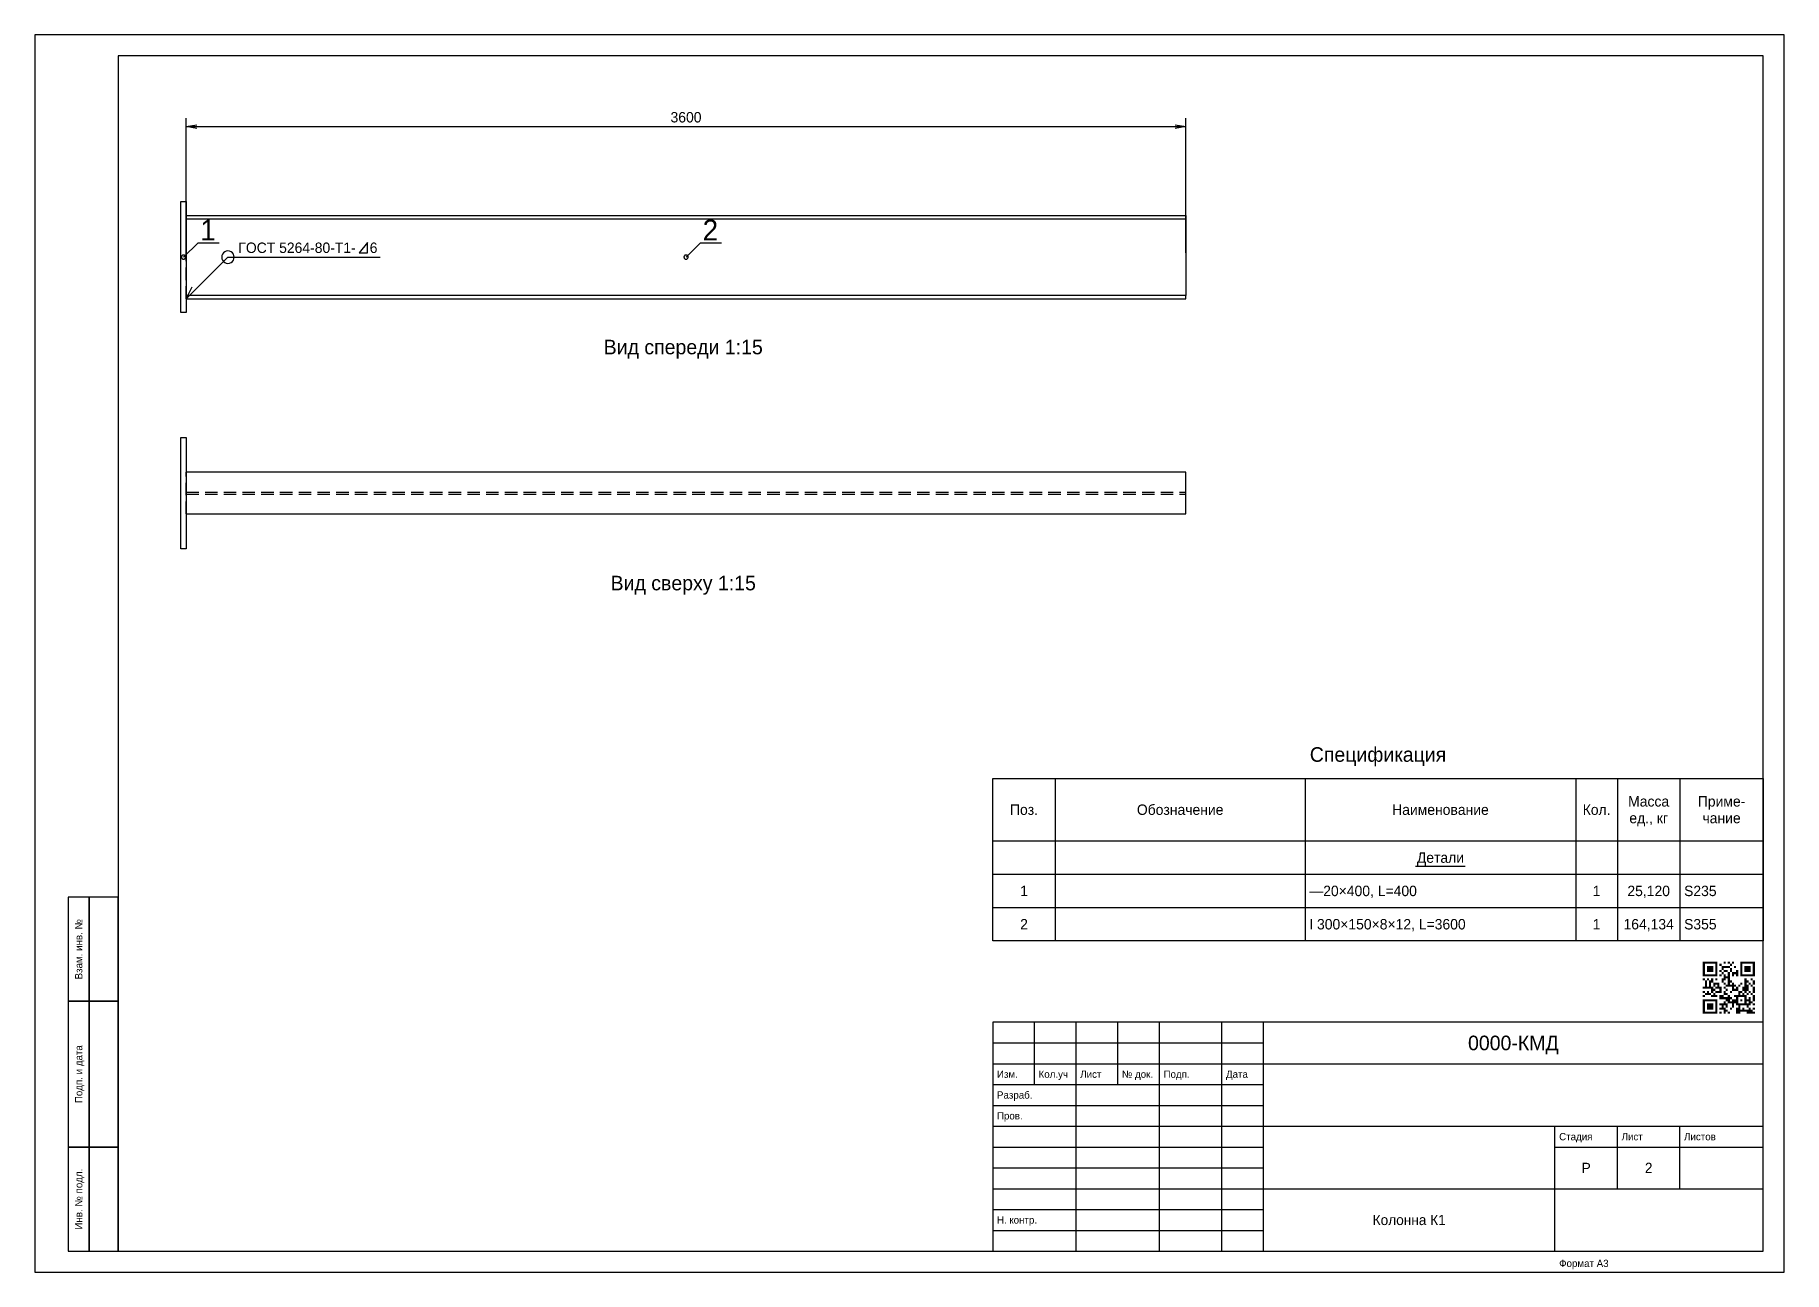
# Model space of a CAD drawing. Header units: millimetres. Extents: x 0 to 420, y 0 to 297.
import ezdxf
from ezdxf.enums import TextEntityAlignment as Align

# ---------------------------------------------------------------- set-up
doc = ezdxf.new("R2010")
doc.units = ezdxf.units.MM
doc.linetypes.add('DASHED', pattern=[4.5, 3, -1.5])
for name, color, linetype in [('OB_FRAME', 7, 'CONTINUOUS'), ('OB_HIDDEN', 8, 'DASHED'), ('OB_TEXT', 7, 'CONTINUOUS'), ('OB_THIN', 3, 'CONTINUOUS'), ('OB_VISIBLE', 7, 'CONTINUOUS')]:
    doc.layers.add(name, color=color, linetype=linetype)

msp = doc.modelspace()

# ---------------------------------------------------------------- linework, layer by layer
at = {"layer": 'OB_FRAME'}
for p, q in [((245, 118.5), (245, 79.5)), ((305, 118.5), (305, 79.5)), ((370, 118.5), (370, 79.5)), ((380, 118.5), (380, 79.5)), ((395, 118.5), (395, 79.5)), ((230, 103.5), (415, 103.5)), ((415, 60), (230, 60)), ((230, 60), (230, 5)), ((240, 45), (240, 60)), ((250, 5), (250, 60)), ((260, 45), (260, 60)), ((270, 5), (270, 60)), ((285, 5), (285, 60)), ((295, 5), (295, 60)), ((415, 5), (415, 60)), ((295, 50), (415, 50)), ((230, 45), (295, 45)), ((295, 35), (415, 35)), ((365, 5), (365, 35)), ((380, 20), (380, 35)), ((395, 20), (395, 35)), ((295, 20), (415, 20)), ((230, 5), (415, 5))]:
    msp.add_line(p, q, dxfattribs=at)
for points in [[(20, 5), (415, 5), (415, 292), (20, 292), (20, 5)], [(230, 118.5), (415, 118.5), (415, 79.5), (230, 79.5), (230, 118.5)], [(8, 65), (13, 65), (13, 90), (8, 90), (8, 65)], [(13, 65), (20, 65), (20, 90), (13, 90), (13, 65)], [(8, 30), (13, 30), (13, 65), (8, 65), (8, 30)], [(13, 30), (20, 30), (20, 65), (13, 65), (13, 30)], [(8, 5), (13, 5), (13, 30), (8, 30), (8, 5)], [(13, 5), (20, 5), (20, 30), (13, 30), (13, 5)]]:
    msp.add_lwpolyline(points, dxfattribs=at)
for points in [[(400.5, 74), (401, 74), (400.5, 74.5), (401, 74.5)], [(400.5, 73.5), (401, 73.5), (400.5, 74), (401, 74)], [(400.5, 73), (401, 73), (400.5, 73.5), (401, 73.5)], [(400.5, 72.5), (401, 72.5), (400.5, 73), (401, 73)], [(400.5, 72), (401, 72), (400.5, 72.5), (401, 72.5)], [(400.5, 71.5), (401, 71.5), (400.5, 72), (401, 72)], [(400.5, 71), (401, 71), (400.5, 71.5), (401, 71.5)], [(401, 74), (401.5, 74), (401, 74.5), (401.5, 74.5)], [(401, 71), (401.5, 71), (401, 71.5), (401.5, 71.5)], [(401.5, 74), (402, 74), (401.5, 74.5), (402, 74.5)], [(401.5, 73), (402, 73), (401.5, 73.5), (402, 73.5)], [(401.5, 72.5), (402, 72.5), (401.5, 73), (402, 73)], [(401.5, 72), (402, 72), (401.5, 72.5), (402, 72.5)], [(401.5, 71), (402, 71), (401.5, 71.5), (402, 71.5)], [(402, 74), (402.5, 74), (402, 74.5), (402.5, 74.5)], [(402, 73), (402.5, 73), (402, 73.5), (402.5, 73.5)], [(402, 72.5), (402.5, 72.5), (402, 73), (402.5, 73)], [(402, 72), (402.5, 72), (402, 72.5), (402.5, 72.5)], [(402, 71), (402.5, 71), (402, 71.5), (402.5, 71.5)], [(402.5, 74), (403, 74), (402.5, 74.5), (403, 74.5)], [(402.5, 73), (403, 73), (402.5, 73.5), (403, 73.5)], [(402.5, 72.5), (403, 72.5), (402.5, 73), (403, 73)], [(402.5, 72), (403, 72), (402.5, 72.5), (403, 72.5)], [(402.5, 71), (403, 71), (402.5, 71.5), (403, 71.5)], [(403, 74), (403.5, 74), (403, 74.5), (403.5, 74.5)], [(403, 71), (403.5, 71), (403, 71.5), (403.5, 71.5)], [(403.5, 74), (404, 74), (403.5, 74.5), (404, 74.5)], [(403.5, 73.5), (404, 73.5), (403.5, 74), (404, 74)], [(403.5, 73), (404, 73), (403.5, 73.5), (404, 73.5)], [(403.5, 72.5), (404, 72.5), (403.5, 73), (404, 73)], [(403.5, 72), (404, 72), (403.5, 72.5), (404, 72.5)], [(403.5, 71.5), (404, 71.5), (403.5, 72), (404, 72)], [(403.5, 71), (404, 71), (403.5, 71.5), (404, 71.5)], [(404.5, 73.5), (405, 73.5), (404.5, 74), (405, 74)], [(404.5, 72), (405, 72), (404.5, 72.5), (405, 72.5)], [(404.5, 71), (405, 71), (404.5, 71.5), (405, 71.5)], [(405, 73), (405.5, 73), (405, 73.5), (405.5, 73.5)], [(405, 72.5), (405.5, 72.5), (405, 73), (405.5, 73)], [(405, 71.5), (405.5, 71.5), (405, 72), (405.5, 72)], [(405.5, 74), (406, 74), (405.5, 74.5), (406, 74.5)], [(405.5, 73), (406, 73), (405.5, 73.5), (406, 73.5)], [(405.5, 72), (406, 72), (405.5, 72.5), (406, 72.5)], [(405.5, 71), (406, 71), (405.5, 71.5), (406, 71.5)], [(406, 73), (406.5, 73), (406, 73.5), (406.5, 73.5)], [(406, 72), (406.5, 72), (406, 72.5), (406.5, 72.5)], [(406.5, 74), (407, 74), (406.5, 74.5), (407, 74.5)], [(406.5, 73), (407, 73), (406.5, 73.5), (407, 73.5)], [(406.5, 71.5), (407, 71.5), (406.5, 72), (407, 72)], [(406.5, 71), (407, 71), (406.5, 71.5), (407, 71.5)], [(407, 73.5), (407.5, 73.5), (407, 74), (407.5, 74)], [(407, 72.5), (407.5, 72.5), (407, 73), (407.5, 73)], [(407, 72), (407.5, 72), (407, 72.5), (407.5, 72.5)], [(407.5, 74), (408, 74), (407.5, 74.5), (408, 74.5)], [(407.5, 71.5), (408, 71.5), (407.5, 72), (408, 72)], [(407.5, 71), (408, 71), (407.5, 71.5), (408, 71.5)], [(408, 73), (408.5, 73), (408, 73.5), (408.5, 73.5)], [(408, 71.5), (408.5, 71.5), (408, 72), (408.5, 72)], [(408.5, 72), (409, 72), (408.5, 72.5), (409, 72.5)], [(408.5, 71.5), (409, 71.5), (408.5, 72), (409, 72)], [(408.5, 71), (409, 71), (408.5, 71.5), (409, 71.5)], [(409.5, 74), (410, 74), (409.5, 74.5), (410, 74.5)], [(409.5, 73.5), (410, 73.5), (409.5, 74), (410, 74)], [(409.5, 73), (410, 73), (409.5, 73.5), (410, 73.5)], [(409.5, 72.5), (410, 72.5), (409.5, 73), (410, 73)], [(409.5, 72), (410, 72), (409.5, 72.5), (410, 72.5)], [(409.5, 71.5), (410, 71.5), (409.5, 72), (410, 72)], [(409.5, 71), (410, 71), (409.5, 71.5), (410, 71.5)], [(410, 74), (410.5, 74), (410, 74.5), (410.5, 74.5)], [(410, 71), (410.5, 71), (410, 71.5), (410.5, 71.5)], [(410.5, 74), (411, 74), (410.5, 74.5), (411, 74.5)], [(410.5, 73), (411, 73), (410.5, 73.5), (411, 73.5)], [(410.5, 72.5), (411, 72.5), (410.5, 73), (411, 73)], [(410.5, 72), (411, 72), (410.5, 72.5), (411, 72.5)], [(410.5, 71), (411, 71), (410.5, 71.5), (411, 71.5)], [(411, 74), (411.5, 74), (411, 74.5), (411.5, 74.5)], [(411, 73), (411.5, 73), (411, 73.5), (411.5, 73.5)], [(411, 72.5), (411.5, 72.5), (411, 73), (411.5, 73)], [(411, 72), (411.5, 72), (411, 72.5), (411.5, 72.5)], [(411, 71), (411.5, 71), (411, 71.5), (411.5, 71.5)], [(411.5, 74), (412, 74), (411.5, 74.5), (412, 74.5)], [(411.5, 73), (412, 73), (411.5, 73.5), (412, 73.5)], [(411.5, 72.5), (412, 72.5), (411.5, 73), (412, 73)], [(411.5, 72), (412, 72), (411.5, 72.5), (412, 72.5)], [(411.5, 71), (412, 71), (411.5, 71.5), (412, 71.5)], [(412, 74), (412.5, 74), (412, 74.5), (412.5, 74.5)], [(412, 71), (412.5, 71), (412, 71.5), (412.5, 71.5)], [(412.5, 74), (413, 74), (412.5, 74.5), (413, 74.5)], [(412.5, 73.5), (413, 73.5), (412.5, 74), (413, 74)], [(412.5, 73), (413, 73), (412.5, 73.5), (413, 73.5)], [(412.5, 72.5), (413, 72.5), (412.5, 73), (413, 73)], [(412.5, 72), (413, 72), (412.5, 72.5), (413, 72.5)], [(412.5, 71.5), (413, 71.5), (412.5, 72), (413, 72)], [(412.5, 71), (413, 71), (412.5, 71.5), (413, 71.5)], [(400.5, 70), (401, 70), (400.5, 70.5), (401, 70.5)], [(400.5, 68), (401, 68), (400.5, 68.5), (401, 68.5)], [(400.5, 67), (401, 67), (400.5, 67.5), (401, 67.5)], [(401, 69.5), (401.5, 69.5), (401, 70), (401.5, 70)], [(401, 69), (401.5, 69), (401, 69.5), (401.5, 69.5)], [(401, 68.5), (401.5, 68.5), (401, 69), (401.5, 69)], [(401, 68), (401.5, 68), (401, 68.5), (401.5, 68.5)], [(401.5, 70), (402, 70), (401.5, 70.5), (402, 70.5)], [(401.5, 68), (402, 68), (401.5, 68.5), (402, 68.5)], [(401.5, 67), (402, 67), (401.5, 67.5), (402, 67.5)], [(402, 69.5), (402.5, 69.5), (402, 70), (402.5, 70)], [(402, 69), (402.5, 69), (402, 69.5), (402.5, 69.5)], [(402, 68.5), (402.5, 68.5), (402, 69), (402.5, 69)], [(402, 68), (402.5, 68), (402, 68.5), (402.5, 68.5)], [(402.5, 70), (403, 70), (402.5, 70.5), (403, 70.5)], [(402.5, 69.5), (403, 69.5), (402.5, 70), (403, 70)], [(402.5, 68), (403, 68), (402.5, 68.5), (403, 68.5)], [(402.5, 67.5), (403, 67.5), (402.5, 68), (403, 68)], [(402.5, 67), (403, 67), (402.5, 67.5), (403, 67.5)], [(403, 69), (403.5, 69), (403, 69.5), (403.5, 69.5)], [(403, 68.5), (403.5, 68.5), (403, 69), (403.5, 69)], [(403, 67.5), (403.5, 67.5), (403, 68), (403.5, 68)], [(403.5, 70), (404, 70), (403.5, 70.5), (404, 70.5)], [(403.5, 69), (404, 69), (403.5, 69.5), (404, 69.5)], [(403.5, 68), (404, 68), (403.5, 68.5), (404, 68.5)], [(403.5, 67), (404, 67), (403.5, 67.5), (404, 67.5)], [(404, 69), (404.5, 69), (404, 69.5), (404.5, 69.5)], [(404, 68.5), (404.5, 68.5), (404, 69), (404.5, 69)], [(404, 68), (404.5, 68), (404, 68.5), (404.5, 68.5)], [(404, 67), (404.5, 67), (404, 67.5), (404.5, 67.5)], [(404.5, 68), (405, 68), (404.5, 68.5), (405, 68.5)], [(404.5, 67.5), (405, 67.5), (404.5, 68), (405, 68)], [(404.5, 67), (405, 67), (404.5, 67.5), (405, 67.5)], [(405, 70), (405.5, 70), (405, 70.5), (405.5, 70.5)], [(405, 69.5), (405.5, 69.5), (405, 70), (405.5, 70)], [(405.5, 70.5), (406, 70.5), (405.5, 71), (406, 71)], [(405.5, 70), (406, 70), (405.5, 70.5), (406, 70.5)], [(405.5, 69), (406, 69), (405.5, 69.5), (406, 69.5)], [(405.5, 68), (406, 68), (405.5, 68.5), (406, 68.5)], [(405.5, 67), (406, 67), (405.5, 67.5), (406, 67.5)], [(406, 70.5), (406.5, 70.5), (406, 71), (406.5, 71)], [(406, 68.5), (406.5, 68.5), (406, 69), (406.5, 69)], [(406, 67.5), (406.5, 67.5), (406, 68), (406.5, 68)], [(406.5, 70.5), (407, 70.5), (406.5, 71), (407, 71)], [(406.5, 70), (407, 70), (406.5, 70.5), (407, 70.5)], [(406.5, 69.5), (407, 69.5), (406.5, 70), (407, 70)], [(406.5, 69), (407, 69), (406.5, 69.5), (407, 69.5)], [(406.5, 68.5), (407, 68.5), (406.5, 69), (407, 69)], [(407, 69.5), (407.5, 69.5), (407, 70), (407.5, 70)], [(407, 68.5), (407.5, 68.5), (407, 69), (407.5, 69)], [(407, 67), (407.5, 67), (407, 67.5), (407.5, 67.5)], [(407.5, 69), (408, 69), (407.5, 69.5), (408, 69.5)], [(407.5, 68.5), (408, 68.5), (407.5, 69), (408, 69)], [(407.5, 68), (408, 68), (407.5, 68.5), (408, 68.5)], [(407.5, 67.5), (408, 67.5), (407.5, 68), (408, 68)], [(408, 68.5), (408.5, 68.5), (408, 69), (408.5, 69)], [(408, 67.5), (408.5, 67.5), (408, 68), (408.5, 68)], [(408.5, 68), (409, 68), (408.5, 68.5), (409, 68.5)], [(408.5, 67.5), (409, 67.5), (408.5, 68), (409, 68)], [(409, 68.5), (409.5, 68.5), (409, 69), (409.5, 69)], [(409, 67), (409.5, 67), (409, 67.5), (409.5, 67.5)], [(409.5, 69), (410, 69), (409.5, 69.5), (410, 69.5)], [(409.5, 67), (410, 67), (409.5, 67.5), (410, 67.5)], [(410, 68), (410.5, 68), (410, 68.5), (410.5, 68.5)], [(410, 67.5), (410.5, 67.5), (410, 68), (410.5, 68)], [(410.5, 70), (411, 70), (410.5, 70.5), (411, 70.5)], [(410.5, 69.5), (411, 69.5), (410.5, 70), (411, 70)], [(410.5, 69), (411, 69), (410.5, 69.5), (411, 69.5)], [(410.5, 68.5), (411, 68.5), (410.5, 69), (411, 69)], [(410.5, 68), (411, 68), (410.5, 68.5), (411, 68.5)], [(410.5, 67.5), (411, 67.5), (410.5, 68), (411, 68)], [(410.5, 67), (411, 67), (410.5, 67.5), (411, 67.5)], [(411, 69.5), (411.5, 69.5), (411, 70), (411.5, 70)], [(411, 68.5), (411.5, 68.5), (411, 69), (411.5, 69)], [(411, 68), (411.5, 68), (411, 68.5), (411.5, 68.5)], [(411, 67.5), (411.5, 67.5), (411, 68), (411.5, 68)], [(411.5, 69), (412, 69), (411.5, 69.5), (412, 69.5)], [(411.5, 67), (412, 67), (411.5, 67.5), (412, 67.5)], [(412, 70), (412.5, 70), (412, 70.5), (412.5, 70.5)], [(412, 68.5), (412.5, 68.5), (412, 69), (412.5, 69)], [(412.5, 69.5), (413, 69.5), (412.5, 70), (413, 70)], [(412.5, 69), (413, 69), (412.5, 69.5), (413, 69.5)], [(412.5, 68), (413, 68), (412.5, 68.5), (413, 68.5)], [(412.5, 67.5), (413, 67.5), (412.5, 68), (413, 68)], [(412.5, 67), (413, 67), (412.5, 67.5), (413, 67.5)], [(400.5, 66), (401, 66), (400.5, 66.5), (401, 66.5)], [(400.5, 65), (401, 65), (400.5, 65.5), (401, 65.5)], [(400.5, 64.5), (401, 64.5), (400.5, 65), (401, 65)], [(400.5, 64), (401, 64), (400.5, 64.5), (401, 64.5)], [(400.5, 63.5), (401, 63.5), (400.5, 64), (401, 64)], [(400.5, 63), (401, 63), (400.5, 63.5), (401, 63.5)], [(400.5, 62.5), (401, 62.5), (400.5, 63), (401, 63)], [(401, 66.5), (401.5, 66.5), (401, 67), (401.5, 67)], [(401, 65), (401.5, 65), (401, 65.5), (401.5, 65.5)], [(401.5, 66.5), (402, 66.5), (401.5, 67), (402, 67)], [(401.5, 65), (402, 65), (401.5, 65.5), (402, 65.5)], [(401.5, 64), (402, 64), (401.5, 64.5), (402, 64.5)], [(401.5, 63.5), (402, 63.5), (401.5, 64), (402, 64)], [(401.5, 63), (402, 63), (401.5, 63.5), (402, 63.5)], [(402, 66.5), (402.5, 66.5), (402, 67), (402.5, 67)], [(402, 65), (402.5, 65), (402, 65.5), (402.5, 65.5)], [(402, 64), (402.5, 64), (402, 64.5), (402.5, 64.5)], [(402, 63.5), (402.5, 63.5), (402, 64), (402.5, 64)], [(402, 63), (402.5, 63), (402, 63.5), (402.5, 63.5)], [(402.5, 66), (403, 66), (402.5, 66.5), (403, 66.5)], [(402.5, 65), (403, 65), (402.5, 65.5), (403, 65.5)], [(402.5, 64), (403, 64), (402.5, 64.5), (403, 64.5)], [(402.5, 63.5), (403, 63.5), (402.5, 64), (403, 64)], [(402.5, 63), (403, 63), (402.5, 63.5), (403, 63.5)], [(403, 66.5), (403.5, 66.5), (403, 67), (403.5, 67)], [(403, 66), (403.5, 66), (403, 66.5), (403.5, 66.5)], [(403, 65), (403.5, 65), (403, 65.5), (403.5, 65.5)], [(403.5, 66), (404, 66), (403.5, 66.5), (404, 66.5)], [(403.5, 65), (404, 65), (403.5, 65.5), (404, 65.5)], [(403.5, 64.5), (404, 64.5), (403.5, 65), (404, 65)], [(403.5, 64), (404, 64), (403.5, 64.5), (404, 64.5)], [(403.5, 63.5), (404, 63.5), (403.5, 64), (404, 64)], [(403.5, 63), (404, 63), (403.5, 63.5), (404, 63.5)], [(403.5, 62.5), (404, 62.5), (403.5, 63), (404, 63)], [(404.5, 66), (405, 66), (404.5, 66.5), (405, 66.5)], [(404.5, 65.5), (405, 65.5), (404.5, 66), (405, 66)], [(404.5, 64), (405, 64), (404.5, 64.5), (405, 64.5)], [(404.5, 63), (405, 63), (404.5, 63.5), (405, 63.5)], [(405, 66), (405.5, 66), (405, 66.5), (405.5, 66.5)], [(405, 65.5), (405.5, 65.5), (405, 66), (405.5, 66)], [(405, 64), (405.5, 64), (405, 64.5), (405.5, 64.5)], [(405, 63.5), (405.5, 63.5), (405, 64), (405.5, 64)], [(405, 63), (405.5, 63), (405, 63.5), (405.5, 63.5)], [(405.5, 66.5), (406, 66.5), (405.5, 67), (406, 67)], [(405.5, 65.5), (406, 65.5), (405.5, 66), (406, 66)], [(405.5, 64.5), (406, 64.5), (405.5, 65), (406, 65)], [(405.5, 64), (406, 64), (405.5, 64.5), (406, 64.5)], [(405.5, 63), (406, 63), (405.5, 63.5), (406, 63.5)], [(405.5, 62.5), (406, 62.5), (405.5, 63), (406, 63)], [(406, 66.5), (406.5, 66.5), (406, 67), (406.5, 67)], [(406, 65.5), (406.5, 65.5), (406, 66), (406.5, 66)], [(406, 65), (406.5, 65), (406, 65.5), (406.5, 65.5)], [(406, 64), (406.5, 64), (406, 64.5), (406.5, 64.5)], [(406, 63.5), (406.5, 63.5), (406, 64), (406.5, 64)], [(406, 62.5), (406.5, 62.5), (406, 63), (406.5, 63)], [(406.5, 66), (407, 66), (406.5, 66.5), (407, 66.5)], [(406.5, 65.5), (407, 65.5), (406.5, 66), (407, 66)], [(406.5, 65), (407, 65), (406.5, 65.5), (407, 65.5)], [(406.5, 64.5), (407, 64.5), (406.5, 65), (407, 65)], [(407, 65.5), (407.5, 65.5), (407, 66), (407.5, 66)], [(407, 64.5), (407.5, 64.5), (407, 65), (407.5, 65)], [(407, 63), (407.5, 63), (407, 63.5), (407.5, 63.5)], [(407.5, 65), (408, 65), (407.5, 65.5), (408, 65.5)], [(407.5, 64.5), (408, 64.5), (407.5, 65), (408, 65)], [(407.5, 64), (408, 64), (407.5, 64.5), (408, 64.5)], [(407.5, 63.5), (408, 63.5), (407.5, 64), (408, 64)], [(408, 66), (408.5, 66), (408, 66.5), (408.5, 66.5)], [(408, 65), (408.5, 65), (408, 65.5), (408.5, 65.5)], [(408, 64.5), (408.5, 64.5), (408, 65), (408.5, 65)], [(408.5, 66), (409, 66), (408.5, 66.5), (409, 66.5)], [(408.5, 65.5), (409, 65.5), (408.5, 66), (409, 66)], [(408.5, 65), (409, 65), (408.5, 65.5), (409, 65.5)], [(408.5, 64.5), (409, 64.5), (408.5, 65), (409, 65)], [(408.5, 64), (409, 64), (408.5, 64.5), (409, 64.5)], [(408.5, 63), (409, 63), (408.5, 63.5), (409, 63.5)], [(408.5, 62.5), (409, 62.5), (408.5, 63), (409, 63)], [(409, 66.5), (409.5, 66.5), (409, 67), (409.5, 67)], [(409, 66), (409.5, 66), (409, 66.5), (409.5, 66.5)], [(409, 64), (409.5, 64), (409, 64.5), (409.5, 64.5)], [(409, 63.5), (409.5, 63.5), (409, 64), (409.5, 64)], [(409, 63), (409.5, 63), (409, 63.5), (409.5, 63.5)], [(409, 62.5), (409.5, 62.5), (409, 63), (409.5, 63)], [(409.5, 66), (410, 66), (409.5, 66.5), (410, 66.5)], [(409.5, 65), (410, 65), (409.5, 65.5), (410, 65.5)], [(409.5, 64), (410, 64), (409.5, 64.5), (410, 64.5)], [(409.5, 62.5), (410, 62.5), (409.5, 63), (410, 63)], [(410, 66.5), (410.5, 66.5), (410, 67), (410.5, 67)], [(410, 66), (410.5, 66), (410, 66.5), (410.5, 66.5)], [(410, 64), (410.5, 64), (410, 64.5), (410.5, 64.5)], [(410, 63), (410.5, 63), (410, 63.5), (410.5, 63.5)], [(410, 62.5), (410.5, 62.5), (410, 63), (410.5, 63)], [(410.5, 66), (411, 66), (410.5, 66.5), (411, 66.5)], [(410.5, 65.5), (411, 65.5), (410.5, 66), (411, 66)], [(410.5, 65), (411, 65), (410.5, 65.5), (411, 65.5)], [(410.5, 64.5), (411, 64.5), (410.5, 65), (411, 65)], [(410.5, 64), (411, 64), (410.5, 64.5), (411, 64.5)], [(410.5, 62.5), (411, 62.5), (410.5, 63), (411, 63)], [(411, 66.5), (411.5, 66.5), (411, 67), (411.5, 67)], [(411, 65), (411.5, 65), (411, 65.5), (411.5, 65.5)], [(411, 64), (411.5, 64), (411, 64.5), (411.5, 64.5)], [(411, 63.5), (411.5, 63.5), (411, 64), (411.5, 64)], [(411, 62.5), (411.5, 62.5), (411, 63), (411.5, 63)], [(411.5, 65.5), (412, 65.5), (411.5, 66), (412, 66)], [(411.5, 65), (412, 65), (411.5, 65.5), (412, 65.5)], [(411.5, 64.5), (412, 64.5), (411.5, 65), (412, 65)], [(411.5, 64), (412, 64), (411.5, 64.5), (412, 64.5)], [(411.5, 63), (412, 63), (411.5, 63.5), (412, 63.5)], [(411.5, 62.5), (412, 62.5), (411.5, 63), (412, 63)], [(412, 66.5), (412.5, 66.5), (412, 67), (412.5, 67)], [(412, 64.5), (412.5, 64.5), (412, 65), (412.5, 65)], [(412, 62.5), (412.5, 62.5), (412, 63), (412.5, 63)], [(412.5, 66), (413, 66), (412.5, 66.5), (413, 66.5)], [(412.5, 65.5), (413, 65.5), (412.5, 66), (413, 66)], [(412.5, 65), (413, 65), (412.5, 65.5), (413, 65.5)], [(412.5, 64), (413, 64), (412.5, 64.5), (413, 64.5)], [(412.5, 63), (413, 63), (412.5, 63.5), (413, 63.5)], [(400.5, 62), (401, 62), (400.5, 62.5), (401, 62.5)], [(401, 62), (401.5, 62), (401, 62.5), (401.5, 62.5)], [(401.5, 62), (402, 62), (401.5, 62.5), (402, 62.5)], [(402, 62), (402.5, 62), (402, 62.5), (402.5, 62.5)], [(402.5, 62), (403, 62), (402.5, 62.5), (403, 62.5)], [(403, 62), (403.5, 62), (403, 62.5), (403.5, 62.5)], [(403.5, 62), (404, 62), (403.5, 62.5), (404, 62.5)], [(404.5, 62), (405, 62), (404.5, 62.5), (405, 62.5)], [(405.5, 62), (406, 62), (405.5, 62.5), (406, 62.5)], [(406.5, 62), (407, 62), (406.5, 62.5), (407, 62.5)], [(408.5, 62), (409, 62), (408.5, 62.5), (409, 62.5)], [(409, 62), (409.5, 62), (409, 62.5), (409.5, 62.5)], [(411, 62), (411.5, 62), (411, 62.5), (411.5, 62.5)], [(411.5, 62), (412, 62), (411.5, 62.5), (412, 62.5)], [(412, 62), (412.5, 62), (412, 62.5), (412.5, 62.5)], [(412.5, 62), (413, 62), (412.5, 62.5), (413, 62.5)]]:
    msp.add_solid(points, dxfattribs=at)
at = {"layer": 'OB_HIDDEN'}
for p, q in [((36.333333, 233.666667), (36.333333, 253.666667)), ((36.333333, 182), (36.333333, 192)), ((36.333333, 187.266667), (276.333333, 187.266667)), ((36.333333, 186.733333), (276.333333, 186.733333))]:
    msp.add_line(p, q, dxfattribs=at)
at = {"layer": 'OB_THIN'}
for p, q in [((36.333333, 244.666667), (36.333333, 277)), ((36.333333, 275), (276.333333, 275)), ((276.333333, 244.666667), (276.333333, 277)), ((35.666667, 243.666667), (39.166667, 247.066667)), ((39.166667, 247.066667), (44.195238, 247.066667)), ((156.333333, 243.666667), (159.833333, 247.066667)), ((159.833333, 247.066667), (164.861905, 247.066667)), ((36.333333, 233.666667), (37.747547, 236.495094)), ((331.535714, 97.45), (343.464286, 97.45)), ((230, 95.5), (415, 95.5)), ((230, 87.5), (415, 87.5)), ((230, 55), (295, 55)), ((230, 50), (295, 50)), ((230, 40), (295, 40)), ((230, 35), (295, 35)), ((230, 30), (295, 30)), ((365, 30), (415, 30)), ((230, 25), (295, 25)), ((230, 20), (295, 20)), ((230, 15), (295, 15)), ((230, 10), (295, 10))]:
    msp.add_line(p, q, dxfattribs=at)
for points in [[(0, 0), (420, 0), (420, 297), (0, 297), (0, 0)], [(38.833333, 274.55), (36.333333, 275), (38.833333, 275.45)], [(273.833333, 275.45), (276.333333, 275), (273.833333, 274.55)], [(36.333333, 233.666667), (46.333333, 243.666667), (82.894048, 243.666667)], [(47.833333, 243.666667), (47.782222, 244.054895), (47.632371, 244.416667), (47.393994, 244.727327), (47.083333, 244.965705), (46.721562, 245.115555), (46.333333, 245.166667), (45.945105, 245.115555), (45.583333, 244.965705), (45.272673, 244.727327), (45.034295, 244.416667), (44.884445, 244.054895), (44.833333, 243.666667), (44.884445, 243.278438), (45.034295, 242.916667), (45.272673, 242.606006), (45.583333, 242.367629), (45.945105, 242.217778), (46.333333, 242.166667), (46.721562, 242.217778), (47.083333, 242.367629), (47.393994, 242.606006), (47.632371, 242.916667), (47.782222, 243.278438), (47.833333, 243.666667)], [(77.879762, 244.666667), (79.844048, 244.666667), (79.844048, 247.166667), (77.879762, 244.666667)]]:
    msp.add_lwpolyline(points, dxfattribs=at)
at = {"layer": 'OB_VISIBLE'}
msp.add_line((36.333333, 252.866667), (276.333333, 252.866667), dxfattribs=at)
for points in [[(35, 230.333333), (35, 257), (36.333333, 257), (36.333333, 230.333333), (35, 230.333333)], [(36.333333, 253.666667), (276.333333, 253.666667), (276.333333, 234.466788)], [(36.166667, 243.666667), (36.162389, 243.73193), (36.14963, 243.796076), (36.128606, 243.858008), (36.099679, 243.916667), (36.063343, 243.971047), (36.02022, 244.02022), (35.971047, 244.063343), (35.916667, 244.099679), (35.858008, 244.128606), (35.796076, 244.14963), (35.73193, 244.162389), (35.666667, 244.166667), (35.601404, 244.162389), (35.537257, 244.14963), (35.475325, 244.128606), (35.416667, 244.099679), (35.362286, 244.063343), (35.313113, 244.02022), (35.26999, 243.971047), (35.233654, 243.916667), (35.204727, 243.858008), (35.183704, 243.796076), (35.170944, 243.73193), (35.166667, 243.666667), (35.170944, 243.601404), (35.183704, 243.537257), (35.204727, 243.475325), (35.233654, 243.416667), (35.26999, 243.362286), (35.313113, 243.313113), (35.362286, 243.26999), (35.416667, 243.233654), (35.475325, 243.204727), (35.537257, 243.183704), (35.601404, 243.170944), (35.666667, 243.166667), (35.73193, 243.170944), (35.796076, 243.183704), (35.858008, 243.204727), (35.916667, 243.233654), (35.971047, 243.26999), (36.02022, 243.313113), (36.063343, 243.362286), (36.099679, 243.416667), (36.128606, 243.475325), (36.14963, 243.537257), (36.162389, 243.601404), (36.166667, 243.666667)], [(156.833333, 243.666667), (156.829056, 243.73193), (156.816296, 243.796076), (156.795273, 243.858008), (156.766346, 243.916667), (156.73001, 243.971047), (156.686887, 244.02022), (156.637714, 244.063343), (156.583333, 244.099679), (156.524675, 244.128606), (156.462743, 244.14963), (156.398596, 244.162389), (156.333333, 244.166667), (156.26807, 244.162389), (156.203924, 244.14963), (156.141992, 244.128606), (156.083333, 244.099679), (156.028953, 244.063343), (155.97978, 244.02022), (155.936657, 243.971047), (155.900321, 243.916667), (155.871394, 243.858008), (155.85037, 243.796076), (155.837611, 243.73193), (155.833333, 243.666667), (155.837611, 243.601404), (155.85037, 243.537257), (155.871394, 243.475325), (155.900321, 243.416667), (155.936657, 243.362286), (155.97978, 243.313113), (156.028953, 243.26999), (156.083333, 243.233654), (156.141992, 243.204727), (156.203924, 243.183704), (156.26807, 243.170944), (156.333333, 243.166667), (156.398596, 243.170944), (156.462743, 243.183704), (156.524675, 243.204727), (156.583333, 243.233654), (156.637714, 243.26999), (156.686887, 243.313113), (156.73001, 243.362286), (156.766346, 243.416667), (156.795273, 243.475325), (156.816296, 243.537257), (156.829056, 243.601404), (156.833333, 243.666667)], [(36.333333, 233.666667), (276.333333, 233.666667), (276.333333, 234.466667), (36.333333, 234.466667)], [(35, 173.666667), (35, 200.333333), (36.333333, 200.333333), (36.333333, 173.666667), (35, 173.666667)], [(36.333333, 182), (276.333333, 182), (276.333333, 192), (36.333333, 192)]]:
    msp.add_lwpolyline(points, dxfattribs=at)

# ---------------------------------------------------------------- texts
at = {"layer": 'OB_TEXT'}
for s, height, p in [('3600', 2.5, (156.333333, 276)), ('Вид спереди 1:15', 3.5, (155.666667, 220.333333)), ('Вид сверху 1:15', 3.5, (155.666667, 163.666667)), ('Спецификация', 3.5, (322.5, 122.5)), ('Масса', 2.5, (387.5, 111.75)), ('Приме-', 2.5, (405, 111.75)), ('Поз.', 2.5, (237.5, 109.75)), ('Обозначение', 2.5, (275, 109.75)), ('Наименование', 2.5, (337.5, 109.75)), ('Кол.', 2.5, (375, 109.75)), ('ед., кг', 2.5, (387.5, 107.75)), ('чание', 2.5, (405, 107.75)), ('Детали', 2.5, (337.5, 98.25)), ('1', 2.5, (237.5, 90.25)), ('1', 2.5, (375, 90.25)), ('25,120', 2.5, (387.5, 90.25)), ('2', 2.5, (237.5, 82.25)), ('1', 2.5, (375, 82.25)), ('164,134', 2.5, (387.5, 82.25)), ('0000-КМД', 3.5, (355, 53.25)), ('Р', 2.45, (372.5, 23.775)), ('2', 2.45, (387.5, 23.775)), ('Колонна К1', 2.45, (330, 11.275))]:
    msp.add_text(s, height=height, dxfattribs=at).set_placement(p, align=Align.CENTER)
for s, height, p in [('1', 5, (39.666667, 247.666667)), ('2', 5, (160.333333, 247.666667)), ('ГОСТ 5264-80-Т1-', 2.5, (48.833333, 244.666667)), ('6', 2.5, (80.379762, 244.666667)), ('—20×400, L=400', 2.5, (306, 90.25)), ('S235', 2.5, (396, 90.25)), ('I 300×150×8×12, L=3600', 2.5, (306, 82.25)), ('S355', 2.5, (396, 82.25)), ('Изм.', 1.75, (231, 46.625)), ('Кол.уч', 1.75, (241, 46.625)), ('Лист', 1.75, (251, 46.625)), ('№ док.', 1.75, (261, 46.625)), ('Подп.', 1.75, (271, 46.625)), ('Дата', 1.75, (286, 46.625)), ('Разраб.', 1.75, (231, 41.625)), ('Пров.', 1.75, (231, 36.625)), ('Стадия', 1.75, (366, 31.625)), ('Лист', 1.75, (381, 31.625)), ('Листов', 1.75, (396, 31.625)), ('Н. контр.', 1.75, (231, 11.625)), ('Формат A3', 1.75, (366, 1.2))]:
    msp.add_text(s, height=height, dxfattribs=at).set_placement(p)
for s, p in [('Взам. инв. №', (11.375, 77.5)), ('Подп. и дата', (11.375, 47.5)), ('Инв. № подл.', (11.375, 17.5))]:
    msp.add_text(s, height=1.75, rotation=90, dxfattribs=at).set_placement(p, align=Align.CENTER)

doc.saveas('drawing.dxf')
